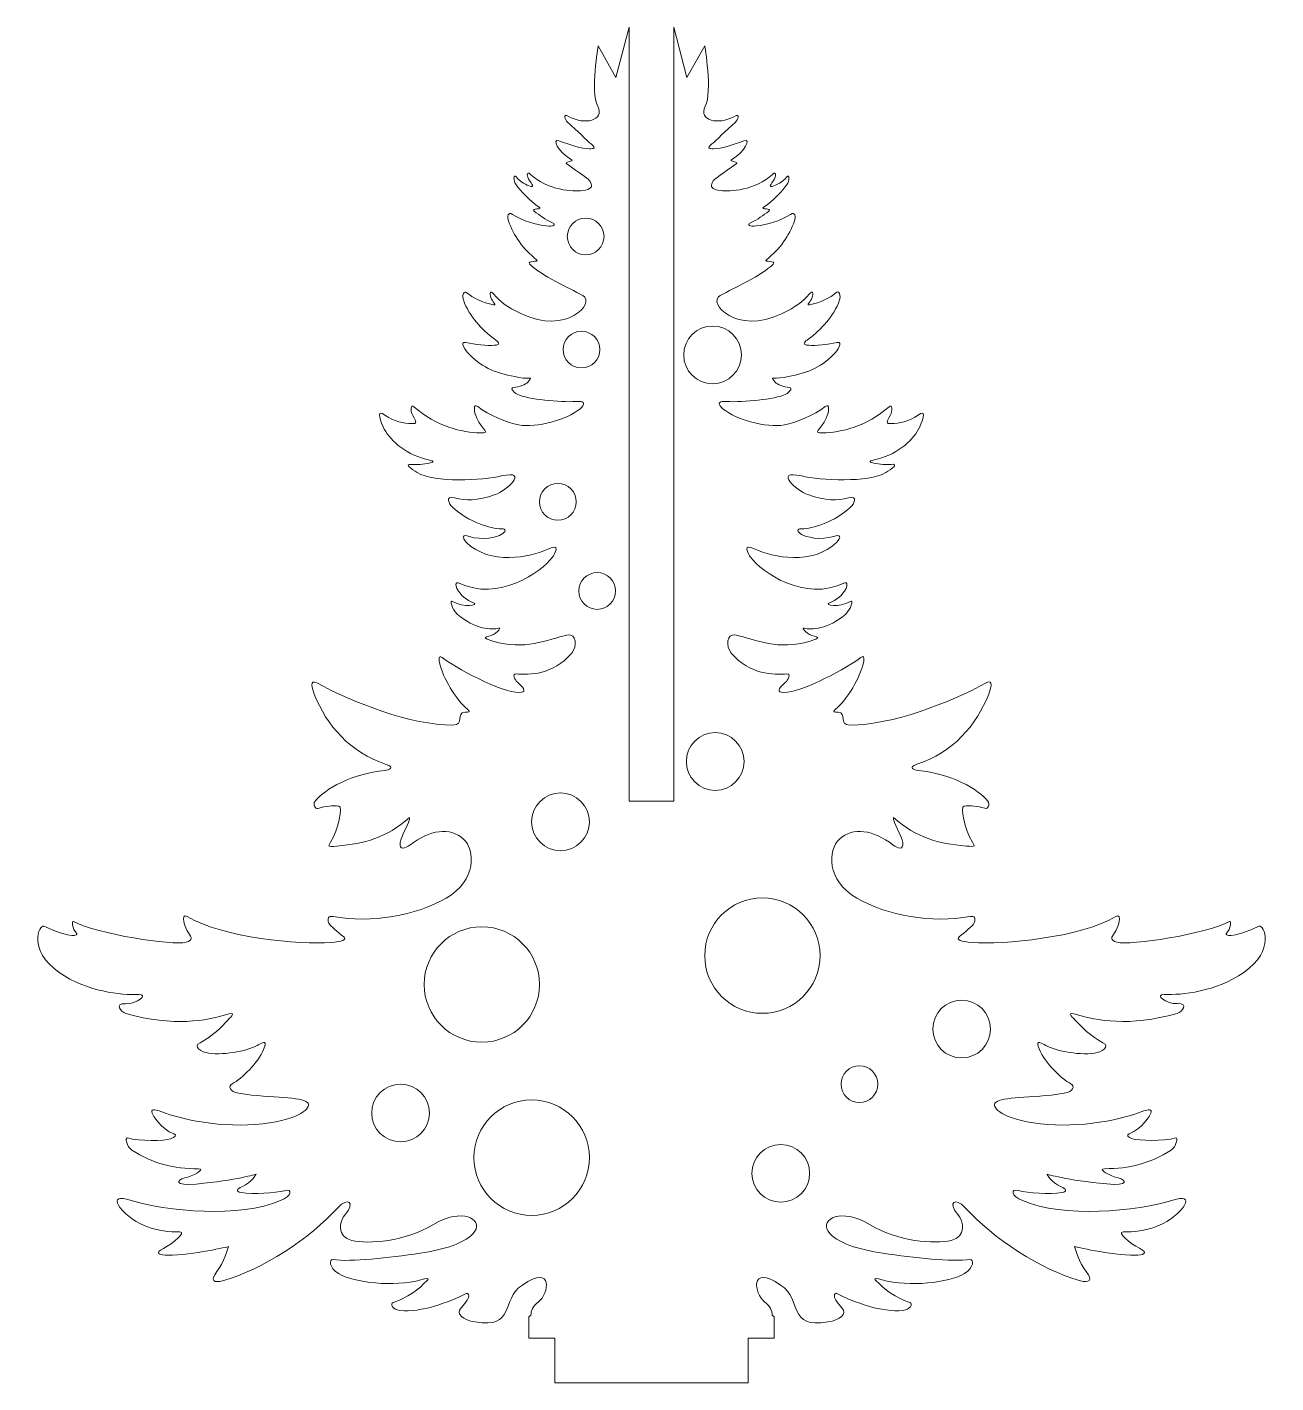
# Model space of a CAD drawing. Header units: millimetres. Extents: x -4.1 to 79.9, y -3.8 to 87.4.
import ezdxf

# ---------------------------------------------------------------- set-up
doc = ezdxf.new("R2010")
doc.units = ezdxf.units.MM
doc.linetypes.add('K5LT32768', pattern=[0])
doc.layers.add('WELDING', color=7, linetype='Continuous', true_color=0xffffff)

msp = doc.modelspace()

# ---------------------------------------------------------------- linework, layer by layer
at = {"layer": 'WELDING', "color": 7, "linetype": 'K5LT32768', "lineweight": 18}
for points, knots in [([(39.376, 87.384), (39.376, 87.384), (40.265, 83.999), (40.265, 83.999), (41.458, 86.118), (41.458, 86.118), (41.99, 83.06), (41.495, 82.069), (41, 81.078), (42.403, 80.79), (43.411, 81.361), (43.903, 81.64), (43.682, 81.131), (43.522, 80.992), (42.861, 80.415), (42.236, 79.767), (41.943, 79.525), (41.535, 79.188), (41.801, 79.212), (42.049, 79.21), (42.631, 79.203), (43.247, 79.444), (44.097, 79.743), (44.608, 79.922), (44.168, 79.016), (43.25, 78.458), (43.057, 78.341), (43.792, 78.347), (43.579, 78.195), (42.713, 77.576), (42.076, 77.177), (41.97, 76.956), (41.828, 76.656), (41.899, 76.472), (42.518, 76.39), (43.136, 76.309), (44.863, 76.405), (46.006, 77.483), (46.295, 77.756), (46.285, 77.347), (46.082, 77.071), (45.92, 76.851), (45.754, 76.611), (45.982, 76.673), (46.301, 76.76), (46.678, 76.946), (46.948, 77.29), (47.144, 77.54), (47.218, 77.094), (46.961, 76.748), (46.734, 76.442), (46.079, 75.695), (45.411, 75.267), (45.184, 75.122), (45.988, 75.204), (45.769, 75.02), (45.391, 74.701), (45.032, 74.474), (44.537, 74.231), (44.257, 74.093), (44.496, 73.962), (44.927, 74.014), (45.662, 74.104), (46.498, 74.334), (47.218, 74.787), (47.557, 75.001), (47.595, 74.64), (47.486, 74.329), (47.15, 73.375), (46.502, 72.444), (45.611, 71.746), (45.372, 71.559), (46.314, 71.706), (46.055, 71.445), (45.257, 70.642), (43.491, 69.891), (42.486, 69.331), (41.607, 68.84), (43.612, 66.661), (46.619, 68.107), (47.65, 68.603), (48.053, 68.926), (48.478, 69.42), (48.735, 69.72), (48.764, 69.492), (48.681, 69.2), (48.6, 68.915), (48.229, 68.657), (48.517, 68.715), (49.215, 68.854), (49.916, 69.168), (50.288, 69.528), (50.463, 69.697), (50.704, 69.426), (50.454, 68.831), (49.999, 67.742), (49.093, 66.881), (48.35, 66.343), (48.115, 66.172), (48.001, 66.027), (48.453, 65.989), (48.926, 65.95), (49.736, 66.043), (50.362, 66.174), (50.832, 66.272), (50.363, 65.614), (50.142, 65.389), (49.189, 64.418), (48.243, 64.09), (46.799, 63.834), (45.905, 63.675), (45.87, 63.937), (46.217, 63.496), (46.319, 63.366), (46.764, 63.18), (47.152, 63.148), (47.447, 63.124), (47.087, 62.75), (46.752, 62.629), (45.853, 62.302), (43.707, 62.144), (42.763, 62.217), (42.363, 62.248), (42.322, 62.016), (42.7, 61.705), (43.56, 60.997), (45.579, 60.413), (46.824, 60.639), (47.524, 60.766), (48.872, 61.308), (49.557, 61.871), (49.879, 62.135), (49.833, 61.505), (49.636, 61.1), (49.235, 60.277), (48.684, 60.069), (49.38, 60.095), (50.62, 60.14), (52.338, 60.508), (53.862, 61.862), (54.078, 62.053), (54.121, 61.629), (53.932, 61.27), (53.68, 60.793), (53.627, 60.72), (54.005, 60.728), (54.507, 60.738), (55.227, 60.859), (55.806, 61.298), (56.34, 61.702), (56.22, 61.155), (55.926, 60.516), (55.547, 59.691), (54.542, 58.716), (53.068, 58.342), (52.51, 58.199), (52.423, 58.162), (52.832, 58.067), (53.176, 57.987), (53.71, 57.954), (54.001, 57.985), (54.563, 58.042), (54.01, 57.655), (53.632, 57.428), (52.476, 56.734), (49.24, 56.916), (47.96, 57.206), (46.078, 57.631), (47.626, 56.209), (48.393, 55.948), (49.625, 55.527), (50.358, 55.538), (51.122, 55.733), (51.801, 55.907), (51.481, 55.309), (51.273, 55.114), (50.212, 54.12), (48.682, 53.63), (47.98, 53.65), (47.607, 53.661), (47.679, 53.46), (47.978, 53.271), (48.239, 53.106), (49.258, 52.842), (50.135, 53.144), (50.582, 53.298), (50.679, 53.096), (50.324, 52.741), (48.767, 51.179), (46.021, 51.726), (44.845, 52.289), (43.931, 52.727), (44.378, 51.966), (44.552, 51.728), (45.253, 50.771), (48.177, 48.698), (50.872, 50.017), (51.057, 50.108), (51.072, 49.851), (50.964, 49.634), (50.732, 49.171), (50.314, 48.864), (49.841, 48.676), (49.497, 48.539), (50.448, 48.293), (51.259, 48.771), (51.455, 48.887), (51.323, 48.262), (50.942, 47.923), (49.761, 46.872), (48.6, 46.844), (48.146, 46.967), (47.905, 47.033), (48.401, 46.495), (48.825, 46.423), (49.349, 46.333), (48.887, 46.207), (48.541, 46.099), (46.402, 45.435), (44.947, 46.217), (43.484, 46.513), (42.957, 46.62), (42.845, 45.764), (43.245, 45.296), (44.514, 43.81), (46.099, 43.825), (46.989, 43.898), (47.304, 43.924), (47.026, 43.443), (46.894, 43.332), (46.323, 42.855), (46.339, 42.654), (46.769, 42.647), (47.981, 42.628), (51.161, 44.366), (51.967, 45), (52.206, 45.188), (52.205, 44.883), (52.095, 44.488), (51.756, 43.277), (50.929, 42.112), (50.263, 41.529), (49.994, 41.293), (50.184, 41.323), (50.415, 41.316), (51.074, 41.295), (50.415, 40.45), (51.24, 40.45), (54.036, 40.45), (57.964, 41.958), (60.392, 43.291), (60.895, 43.568), (60.701, 42.878), (60.567, 42.541), (59.728, 40.424), (58.14, 38.603), (55.734, 37.815), (55.103, 37.609), (55.541, 37.428), (55.817, 37.403), (57.975, 37.204), (59.874, 36.146), (60.509, 35.346), (60.678, 35.132), (60.525, 34.789), (60.291, 34.858), (59.785, 35.007), (59.329, 35.055), (58.913, 35.006), (58.619, 34.972), (58.934, 33.477), (59.467, 32.572), (59.622, 32.309), (59.722, 32.26), (59.046, 32.319), (57.135, 32.488), (55.766, 32.849), (54.148, 34.24), (54.117, 33.942), (54.726, 32.998), (54.781, 32.551), (54.844, 32.04), (54.446, 32.142), (54.126, 32.389), (52.803, 33.409), (51.429, 33.627), (50.524, 32.793), (49.728, 32.059), (49.632, 30.007), (51.686, 28.818), (53.714, 27.644), (56.748, 27.117), (59.299, 27.585), (59.579, 27.636), (59.727, 27.467), (59.581, 27.147), (59.489, 26.947), (58.955, 26.52), (58.584, 26.224), (58.339, 26.029), (58.706, 25.897), (59.441, 25.841), (61.552, 25.683), (66.696, 26.156), (69.107, 27.575), (69.594, 27.862), (69.268, 26.793), (69.028, 26.477), (68.801, 26.179), (68.701, 25.983), (69.186, 25.855), (70.074, 25.621), (75.155, 26.387), (76.76, 27.256), (76.899, 27.331), (76.858, 26.776), (76.541, 26.438), (76.466, 26.358), (76.761, 26.013), (78.755, 26.931), (79.062, 27.072), (79.879, 25.331), (77.715, 23.82), (75.852, 22.519), (73.558, 22.299), (72.361, 22.341), (71.717, 22.363), (72.449, 21.695), (73.269, 21.723), (74.029, 21.75), (73.602, 21.173), (73.234, 21.067), (70.021, 20.144), (67.741, 20.604), (66.533, 20.979), (65.714, 21.233), (66.137, 20.881), (66.377, 20.62), (66.754, 20.211), (67.436, 19.498), (68.247, 19.097), (68.764, 18.842), (68.148, 18.457), (67.684, 18.394), (66.529, 18.235), (64.858, 18.601), (64.281, 18.972), (63.703, 19.343), (63.868, 18.923), (63.978, 18.645), (64.328, 17.76), (65.433, 16.675), (66.082, 16.341), (66.378, 16.189), (66.267, 15.794), (65.642, 15.696), (63.289, 15.328), (61.482, 15.499), (61.023, 15.08), (60.764, 14.844), (61.198, 14.077), (63.563, 13.707), (66.114, 13.307), (69.132, 13.766), (70.996, 14.514), (71.243, 14.613), (71.6, 14.649), (71.473, 14.362), (71.419, 14.241), (70.887, 13.284), (70.013, 12.973), (69.794, 12.895), (69.902, 12.751), (70.225, 12.638), (70.609, 12.503), (72.339, 12.459), (73.126, 12.693), (73.317, 12.75), (73.174, 12.093), (72.836, 11.878), (71.386, 10.957), (70.025, 10.631), (68.36, 10.625), (67.782, 10.623), (68.81, 10.115), (69.262, 10.002), (69.855, 9.855), (70.017, 9.452), (68.496, 9.598), (65.772, 9.86), (64.483, 10.254), (64.483, 10.254), (64.733, 9.713), (65.444, 9.411), (65.767, 9.273), (65.853, 9.083), (65.49, 9.026), (64.651, 8.893), (63.199, 8.983), (62.56, 9.15), (61.995, 9.299), (62.066, 8.801), (62.833, 8.48), (65.609, 7.316), (70.321, 7.697), (73.185, 8.571), (73.863, 8.778), (73.98, 8.445), (73.632, 8.019), (72.623, 6.781), (71.071, 6.349), (69.598, 6.376), (69.165, 6.384), (70.039, 5.602), (70.714, 5.272), (71.372, 4.951), (70.901, 4.796), (70.426, 4.804), (68.692, 4.832), (66.339, 5.386), (66.339, 5.386), (66.676, 4.228), (67.107, 3.712), (67.63, 3.085), (67.274, 2.936), (66.726, 3.089), (64.048, 3.834), (60.875, 5.921), (58.955, 8.026), (58.322, 8.721), (57.797, 8.36), (58.457, 7.576), (58.905, 7.044), (59.069, 6.054), (58.033, 5.809), (56.882, 5.536), (54.47, 5.723), (52.591, 6.862), (50.625, 8.053), (49.211, 7.206), (49.757, 6.426), (50.332, 5.605), (51.874, 5.187), (53.434, 4.948), (55.573, 4.62), (58.087, 4.351), (59.314, 4.515), (59.563, 4.548), (59.591, 3.985), (58.942, 3.588), (57.885, 2.94), (55.206, 2.659), (53.386, 3.158), (52.594, 3.375), (52.94, 3.135), (53.255, 2.833), (53.631, 2.472), (54.222, 1.994), (55.25, 1.628), (55.514, 1.534), (55.253, 1.143), (54.799, 1.096), (53.347, 0.944), (51.542, 1.638), (50.292, 2.25), (50.292, 2.25), (49.855, 2.136), (50.68, 1.27), (51.076, 0.854), (50.547, 0.454), (49.742, 0.321), (47.005, -0.133), (48.058, 1.801), (46.566, 2.806), (44.434, 4.241), (44.786, 2.196), (45.486, 1.672), (45.86, 1.392), (45.984, 1.075), (45.993, 0.789), (45.993, 0.789), (46.131, 0.676), (46.131, 0.676), (46.131, -0.775), (46.131, -0.775), (44.379, -0.775), (44.379, -0.775), (44.379, -3.775), (44.379, -3.775), (31.379, -3.775), (31.379, -3.775), (31.379, -0.775), (31.379, -0.775), (29.626, -0.775), (29.626, -0.775), (29.626, 0.675), (29.626, 0.675), (29.764, 0.788), (29.764, 0.788), (29.773, 1.075), (29.897, 1.392), (30.271, 1.671), (30.971, 2.195), (31.322, 4.241), (29.191, 2.805), (27.699, 1.8), (28.752, -0.134), (26.015, 0.32), (25.21, 0.453), (24.681, 0.853), (25.077, 1.269), (25.902, 2.135), (25.465, 2.25), (25.465, 2.25), (24.215, 1.637), (22.41, 0.943), (20.958, 1.095), (20.504, 1.142), (20.243, 1.533), (20.507, 1.627), (21.535, 1.993), (22.126, 2.471), (22.502, 2.832), (22.817, 3.134), (23.163, 3.374), (22.371, 3.157), (20.551, 2.658), (17.872, 2.939), (16.815, 3.587), (16.166, 3.984), (16.193, 4.546), (16.443, 4.513), (17.67, 4.35), (20.184, 4.618), (22.323, 4.947), (23.883, 5.186), (25.425, 5.605), (26, 6.425), (26.546, 7.205), (25.131, 8.053), (23.166, 6.861), (21.287, 5.722), (18.875, 5.535), (17.724, 5.807), (16.688, 6.053), (16.852, 7.043), (17.3, 7.575), (17.96, 8.358), (17.435, 8.719), (16.802, 8.024), (14.881, 5.919), (11.709, 3.832), (9.031, 3.087), (8.483, 2.934), (8.127, 3.083), (8.65, 3.71), (9.081, 4.226), (9.418, 5.384), (9.418, 5.384), (7.065, 4.83), (5.331, 4.802), (4.856, 4.794), (4.385, 4.949), (5.043, 5.27), (5.717, 5.6), (6.592, 6.382), (6.159, 6.374), (4.686, 6.347), (3.133, 6.779), (2.125, 8.017), (1.777, 8.443), (1.894, 8.775), (2.572, 8.569), (5.435, 7.695), (10.147, 7.315), (12.924, 8.478), (13.69, 8.799), (13.762, 9.298), (13.196, 9.149), (12.558, 8.981), (11.105, 8.891), (10.267, 9.024), (9.904, 9.082), (9.99, 9.272), (10.313, 9.409), (11.023, 9.711), (11.274, 10.252), (11.274, 10.252), (9.985, 9.858), (7.26, 9.596), (5.739, 9.45), (5.902, 9.853), (6.495, 10.001), (6.947, 10.113), (7.975, 10.621), (7.396, 10.623), (5.732, 10.629), (4.37, 10.955), (2.921, 11.876), (2.582, 12.091), (2.44, 12.748), (2.631, 12.691), (3.418, 12.457), (5.147, 12.501), (5.531, 12.636), (5.855, 12.749), (5.962, 12.893), (5.743, 12.971), (4.869, 13.282), (4.338, 14.239), (4.284, 14.36), (4.156, 14.647), (4.513, 14.611), (4.76, 14.512), (6.625, 13.764), (9.642, 13.306), (12.193, 13.705), (14.559, 14.076), (14.992, 14.842), (14.733, 15.079), (14.274, 15.498), (12.468, 15.327), (10.114, 15.695), (9.489, 15.792), (9.378, 16.187), (9.674, 16.34), (10.323, 16.673), (11.428, 17.758), (11.778, 18.643), (11.888, 18.921), (12.053, 19.342), (11.475, 18.97), (10.898, 18.599), (9.227, 18.233), (8.072, 18.392), (7.608, 18.456), (6.992, 18.84), (7.509, 19.095), (8.32, 19.496), (9.002, 20.209), (9.379, 20.618), (9.619, 20.879), (10.042, 21.231), (9.223, 20.977), (8.015, 20.602), (5.735, 20.142), (2.522, 21.065), (2.153, 21.171), (1.727, 21.747), (2.487, 21.721), (3.307, 21.693), (4.039, 22.361), (3.394, 22.338), (2.198, 22.297), (-0.096, 22.517), (-1.959, 23.818), (-4.123, 25.329), (-3.307, 27.07), (-2.999, 26.928), (-1.005, 26.011), (-0.71, 26.355), (-0.785, 26.435), (-1.102, 26.773), (-1.143, 27.329), (-1.005, 27.254), (0.6, 26.385), (5.682, 25.619), (6.569, 25.853), (7.054, 25.981), (6.955, 26.177), (6.728, 26.475), (6.487, 26.791), (6.161, 27.86), (6.648, 27.573), (9.059, 26.154), (14.204, 25.681), (16.314, 25.84), (17.049, 25.895), (17.416, 26.028), (17.171, 26.223), (16.8, 26.519), (16.267, 26.945), (16.175, 27.146), (16.028, 27.465), (16.176, 27.635), (16.456, 27.584), (19.007, 27.116), (22.042, 27.643), (24.069, 28.817), (26.124, 30.006), (26.027, 32.058), (25.232, 32.792), (24.326, 33.626), (22.952, 33.408), (21.629, 32.388), (21.309, 32.141), (20.911, 32.038), (20.974, 32.55), (21.029, 32.997), (21.638, 33.941), (21.607, 34.239), (19.989, 32.848), (18.62, 32.487), (16.709, 32.318), (16.033, 32.258), (16.133, 32.308), (16.288, 32.571), (16.821, 33.476), (17.136, 34.97), (16.843, 35.005), (16.426, 35.053), (15.97, 35.006), (15.464, 34.856), (15.23, 34.787), (15.077, 35.131), (15.246, 35.344), (15.881, 36.144), (17.78, 37.203), (19.938, 37.402), (20.214, 37.427), (20.652, 37.608), (20.021, 37.814), (17.615, 38.602), (16.026, 40.423), (15.187, 42.539), (15.053, 42.877), (14.86, 43.566), (15.363, 43.29), (17.791, 41.957), (21.719, 40.449), (24.515, 40.449), (25.34, 40.449), (24.68, 41.295), (25.34, 41.315), (25.57, 41.322), (25.761, 41.292), (25.492, 41.528), (24.826, 42.111), (23.998, 43.276), (23.66, 44.487), (23.549, 44.883), (23.549, 45.187), (23.788, 44.999), (24.593, 44.365), (27.773, 42.627), (28.986, 42.647), (29.416, 42.654), (29.431, 42.854), (28.86, 43.332), (28.728, 43.443), (28.45, 43.924), (28.766, 43.898), (29.655, 43.824), (31.24, 43.809), (32.51, 45.295), (32.91, 45.764), (32.797, 46.62), (32.27, 46.513), (30.807, 46.216), (29.353, 45.435), (27.214, 46.098), (26.868, 46.206), (26.406, 46.333), (26.929, 46.422), (27.353, 46.495), (27.849, 47.032), (27.608, 46.967), (27.154, 46.843), (25.993, 46.871), (24.812, 47.922), (24.431, 48.261), (24.299, 48.886), (24.495, 48.77), (25.306, 48.292), (26.257, 48.538), (25.914, 48.675), (25.44, 48.863), (25.022, 49.17), (24.79, 49.633), (24.682, 49.85), (24.697, 50.107), (24.882, 50.017), (27.577, 48.697), (30.501, 50.77), (31.202, 51.728), (31.376, 51.966), (31.823, 52.726), (30.909, 52.288), (29.734, 51.725), (26.987, 51.179), (25.429, 52.74), (25.075, 53.095), (25.172, 53.298), (25.619, 53.143), (26.496, 52.841), (27.515, 53.105), (27.776, 53.271), (28.075, 53.46), (28.147, 53.661), (27.773, 53.65), (27.072, 53.63), (25.542, 54.119), (24.481, 55.113), (24.272, 55.308), (23.953, 55.906), (24.631, 55.732), (25.395, 55.537), (26.128, 55.526), (27.361, 55.947), (28.128, 56.209), (29.676, 57.631), (27.794, 57.205), (26.513, 56.915), (23.278, 56.733), (22.121, 57.427), (21.743, 57.654), (21.191, 58.041), (21.752, 57.984), (22.044, 57.953), (22.578, 57.986), (22.921, 58.066), (23.331, 58.162), (23.244, 58.199), (22.685, 58.341), (21.211, 58.715), (20.207, 59.69), (19.828, 60.515), (19.534, 61.154), (19.414, 61.7), (19.947, 61.297), (20.526, 60.858), (21.246, 60.737), (21.749, 60.727), (22.127, 60.719), (22.073, 60.792), (21.822, 61.269), (21.632, 61.628), (21.676, 62.052), (21.891, 61.861), (23.415, 60.507), (25.133, 60.14), (26.373, 60.094), (27.069, 60.068), (26.519, 60.277), (26.118, 61.099), (25.921, 61.504), (25.874, 62.135), (26.196, 61.87), (26.881, 61.307), (28.23, 60.765), (28.929, 60.638), (30.174, 60.412), (32.193, 60.996), (33.053, 61.704), (33.431, 62.016), (33.39, 62.247), (32.99, 62.217), (32.046, 62.144), (29.9, 62.302), (29.001, 62.628), (28.667, 62.75), (28.307, 63.123), (28.601, 63.147), (28.989, 63.18), (29.434, 63.366), (29.536, 63.495), (29.884, 63.936), (29.848, 63.675), (28.954, 63.833), (27.511, 64.089), (26.564, 64.418), (25.611, 65.388), (25.39, 65.613), (24.921, 66.271), (25.391, 66.173), (26.018, 66.042), (26.827, 65.949), (27.3, 65.989), (27.752, 66.026), (27.638, 66.171), (27.403, 66.342), (26.66, 66.881), (25.754, 67.742), (25.299, 68.83), (25.049, 69.425), (25.29, 69.696), (25.465, 69.528), (25.837, 69.167), (26.538, 68.853), (27.235, 68.714), (27.524, 68.656), (27.153, 68.914), (27.072, 69.199), (26.989, 69.492), (27.018, 69.719), (27.275, 69.42), (27.7, 68.926), (28.103, 68.602), (29.134, 68.107), (32.141, 66.661), (34.146, 68.84), (33.267, 69.33), (32.262, 69.891), (30.495, 70.642), (29.698, 71.444), (29.439, 71.706), (30.38, 71.559), (30.142, 71.745), (29.251, 72.443), (28.603, 73.374), (28.267, 74.328), (28.157, 74.639), (28.195, 75.001), (28.535, 74.787), (29.255, 74.333), (30.09, 74.104), (30.825, 74.014), (31.256, 73.962), (31.495, 74.092), (31.216, 74.23), (30.721, 74.474), (30.362, 74.701), (29.984, 75.02), (29.765, 75.204), (30.569, 75.121), (30.342, 75.266), (29.674, 75.694), (29.019, 76.442), (28.792, 76.747), (28.535, 77.094), (28.609, 77.54), (28.805, 77.29), (29.074, 76.946), (29.452, 76.759), (29.771, 76.672), (29.998, 76.61), (29.833, 76.85), (29.67, 77.07), (29.467, 77.347), (29.458, 77.755), (29.746, 77.483), (30.889, 76.405), (32.617, 76.309), (33.235, 76.39), (33.853, 76.472), (33.925, 76.656), (33.782, 76.955), (33.677, 77.177), (33.039, 77.575), (32.174, 78.195), (31.96, 78.347), (32.695, 78.34), (32.502, 78.457), (31.585, 79.016), (31.144, 79.922), (31.655, 79.742), (32.506, 79.443), (33.121, 79.203), (33.704, 79.21), (33.951, 79.212), (34.217, 79.188), (33.81, 79.525), (33.517, 79.767), (32.892, 80.415), (32.231, 80.991), (32.071, 81.131), (31.849, 81.64), (32.341, 81.361), (33.349, 80.789), (34.752, 81.077), (34.257, 82.069), (33.762, 83.06), (34.294, 86.118), (34.294, 86.118), (35.487, 83.998), (35.487, 83.998), (36.376, 87.384), (36.376, 87.384), (36.377, 35.328), (36.377, 35.328), (39.378, 35.328), (39.378, 35.328), (39.376, 87.384), (39.376, 87.384)], [0, 0, 0, 0, 0.002985, 0.002985, 0.00597, 0.00597, 0.008955, 0.008955, 0.008955, 0.01194, 0.01194, 0.01194, 0.014925, 0.014925, 0.014925, 0.01791, 0.01791, 0.01791, 0.020896, 0.020896, 0.020896, 0.023881, 0.023881, 0.023881, 0.026866, 0.026866, 0.026866, 0.029851, 0.029851, 0.029851, 0.032836, 0.032836, 0.032836, 0.035821, 0.035821, 0.035821, 0.038806, 0.038806, 0.038806, 0.041791, 0.041791, 0.041791, 0.044776, 0.044776, 0.044776, 0.047761, 0.047761, 0.047761, 0.050746, 0.050746, 0.050746, 0.053731, 0.053731, 0.053731, 0.056716, 0.056716, 0.056716, 0.059701, 0.059701, 0.059701, 0.062687, 0.062687, 0.062687, 0.065672, 0.065672, 0.065672, 0.068657, 0.068657, 0.068657, 0.071642, 0.071642, 0.071642, 0.074627, 0.074627, 0.074627, 0.077612, 0.077612, 0.077612, 0.080597, 0.080597, 0.080597, 0.083582, 0.083582, 0.083582, 0.086567, 0.086567, 0.086567, 0.089552, 0.089552, 0.089552, 0.092537, 0.092537, 0.092537, 0.095522, 0.095522, 0.095522, 0.098507, 0.098507, 0.098507, 0.101493, 0.101493, 0.101493, 0.104478, 0.104478, 0.104478, 0.107463, 0.107463, 0.107463, 0.110448, 0.110448, 0.110448, 0.113433, 0.113433, 0.113433, 0.116418, 0.116418, 0.116418, 0.119403, 0.119403, 0.119403, 0.122388, 0.122388, 0.122388, 0.125373, 0.125373, 0.125373, 0.128358, 0.128358, 0.128358, 0.131343, 0.131343, 0.131343, 0.134328, 0.134328, 0.134328, 0.137313, 0.137313, 0.137313, 0.140299, 0.140299, 0.140299, 0.143284, 0.143284, 0.143284, 0.146269, 0.146269, 0.146269, 0.149254, 0.149254, 0.149254, 0.152239, 0.152239, 0.152239, 0.155224, 0.155224, 0.155224, 0.158209, 0.158209, 0.158209, 0.161194, 0.161194, 0.161194, 0.164179, 0.164179, 0.164179, 0.167164, 0.167164, 0.167164, 0.170149, 0.170149, 0.170149, 0.173134, 0.173134, 0.173134, 0.176119, 0.176119, 0.176119, 0.179104, 0.179104, 0.179104, 0.18209, 0.18209, 0.18209, 0.185075, 0.185075, 0.185075, 0.18806, 0.18806, 0.18806, 0.191045, 0.191045, 0.191045, 0.19403, 0.19403, 0.19403, 0.197015, 0.197015, 0.197015, 0.2, 0.2, 0.2, 0.202985, 0.202985, 0.202985, 0.20597, 0.20597, 0.20597, 0.208955, 0.208955, 0.208955, 0.21194, 0.21194, 0.21194, 0.214925, 0.214925, 0.214925, 0.21791, 0.21791, 0.21791, 0.220896, 0.220896, 0.220896, 0.223881, 0.223881, 0.223881, 0.226866, 0.226866, 0.226866, 0.229851, 0.229851, 0.229851, 0.232836, 0.232836, 0.232836, 0.235821, 0.235821, 0.235821, 0.238806, 0.238806, 0.238806, 0.241791, 0.241791, 0.241791, 0.244776, 0.244776, 0.244776, 0.247761, 0.247761, 0.247761, 0.250746, 0.250746, 0.250746, 0.253731, 0.253731, 0.253731, 0.256716, 0.256716, 0.256716, 0.259701, 0.259701, 0.259701, 0.262687, 0.262687, 0.262687, 0.265672, 0.265672, 0.265672, 0.268657, 0.268657, 0.268657, 0.271642, 0.271642, 0.271642, 0.274627, 0.274627, 0.274627, 0.277612, 0.277612, 0.277612, 0.280597, 0.280597, 0.280597, 0.283582, 0.283582, 0.283582, 0.286567, 0.286567, 0.286567, 0.289552, 0.289552, 0.289552, 0.292537, 0.292537, 0.292537, 0.295522, 0.295522, 0.295522, 0.298507, 0.298507, 0.298507, 0.301493, 0.301493, 0.301493, 0.304478, 0.304478, 0.304478, 0.307463, 0.307463, 0.307463, 0.310448, 0.310448, 0.310448, 0.313433, 0.313433, 0.313433, 0.316418, 0.316418, 0.316418, 0.319403, 0.319403, 0.319403, 0.322388, 0.322388, 0.322388, 0.325373, 0.325373, 0.325373, 0.328358, 0.328358, 0.328358, 0.331343, 0.331343, 0.331343, 0.334328, 0.334328, 0.334328, 0.337313, 0.337313, 0.337313, 0.340299, 0.340299, 0.340299, 0.343284, 0.343284, 0.343284, 0.346269, 0.346269, 0.346269, 0.349254, 0.349254, 0.349254, 0.352239, 0.352239, 0.352239, 0.355224, 0.355224, 0.355224, 0.358209, 0.358209, 0.358209, 0.361194, 0.361194, 0.361194, 0.364179, 0.364179, 0.364179, 0.367164, 0.367164, 0.367164, 0.370149, 0.370149, 0.370149, 0.373134, 0.373134, 0.373134, 0.376119, 0.376119, 0.376119, 0.379104, 0.379104, 0.379104, 0.38209, 0.38209, 0.38209, 0.385075, 0.385075, 0.385075, 0.38806, 0.38806, 0.38806, 0.391045, 0.391045, 0.39403, 0.39403, 0.39403, 0.397015, 0.397015, 0.397015, 0.4, 0.4, 0.4, 0.402985, 0.402985, 0.402985, 0.40597, 0.40597, 0.40597, 0.408955, 0.408955, 0.408955, 0.41194, 0.41194, 0.41194, 0.414925, 0.414925, 0.414925, 0.41791, 0.41791, 0.41791, 0.420896, 0.420896, 0.423881, 0.423881, 0.423881, 0.426866, 0.426866, 0.426866, 0.429851, 0.429851, 0.429851, 0.432836, 0.432836, 0.432836, 0.435821, 0.435821, 0.435821, 0.438806, 0.438806, 0.438806, 0.441791, 0.441791, 0.441791, 0.444776, 0.444776, 0.444776, 0.447761, 0.447761, 0.447761, 0.450746, 0.450746, 0.450746, 0.453731, 0.453731, 0.453731, 0.456716, 0.456716, 0.456716, 0.459701, 0.459701, 0.459701, 0.462687, 0.462687, 0.462687, 0.465672, 0.465672, 0.465672, 0.468657, 0.468657, 0.468657, 0.471642, 0.471642, 0.471642, 0.474627, 0.474627, 0.474627, 0.477612, 0.477612, 0.477612, 0.480597, 0.480597, 0.480597, 0.483582, 0.483582, 0.486567, 0.486567, 0.489552, 0.489552, 0.492537, 0.492537, 0.495522, 0.495522, 0.498507, 0.498507, 0.501493, 0.501493, 0.504478, 0.504478, 0.507463, 0.507463, 0.507463, 0.510448, 0.510448, 0.510448, 0.513433, 0.513433, 0.513433, 0.516418, 0.516418, 0.516418, 0.519403, 0.519403, 0.519403, 0.522388, 0.522388, 0.522388, 0.525373, 0.525373, 0.525373, 0.528358, 0.528358, 0.528358, 0.531343, 0.531343, 0.531343, 0.534328, 0.534328, 0.534328, 0.537313, 0.537313, 0.537313, 0.540299, 0.540299, 0.540299, 0.543284, 0.543284, 0.543284, 0.546269, 0.546269, 0.546269, 0.549254, 0.549254, 0.549254, 0.552239, 0.552239, 0.552239, 0.555224, 0.555224, 0.555224, 0.558209, 0.558209, 0.558209, 0.561194, 0.561194, 0.561194, 0.564179, 0.564179, 0.564179, 0.567164, 0.567164, 0.570149, 0.570149, 0.570149, 0.573134, 0.573134, 0.573134, 0.576119, 0.576119, 0.576119, 0.579104, 0.579104, 0.579104, 0.58209, 0.58209, 0.58209, 0.585075, 0.585075, 0.585075, 0.58806, 0.58806, 0.58806, 0.591045, 0.591045, 0.591045, 0.59403, 0.59403, 0.59403, 0.597015, 0.597015, 0.6, 0.6, 0.6, 0.602985, 0.602985, 0.602985, 0.60597, 0.60597, 0.60597, 0.608955, 0.608955, 0.608955, 0.61194, 0.61194, 0.61194, 0.614925, 0.614925, 0.614925, 0.61791, 0.61791, 0.61791, 0.620896, 0.620896, 0.620896, 0.623881, 0.623881, 0.623881, 0.626866, 0.626866, 0.626866, 0.629851, 0.629851, 0.629851, 0.632836, 0.632836, 0.632836, 0.635821, 0.635821, 0.635821, 0.638806, 0.638806, 0.638806, 0.641791, 0.641791, 0.641791, 0.644776, 0.644776, 0.644776, 0.647761, 0.647761, 0.647761, 0.650746, 0.650746, 0.650746, 0.653731, 0.653731, 0.653731, 0.656716, 0.656716, 0.656716, 0.659701, 0.659701, 0.659701, 0.662687, 0.662687, 0.662687, 0.665672, 0.665672, 0.665672, 0.668657, 0.668657, 0.668657, 0.671642, 0.671642, 0.671642, 0.674627, 0.674627, 0.674627, 0.677612, 0.677612, 0.677612, 0.680597, 0.680597, 0.680597, 0.683582, 0.683582, 0.683582, 0.686567, 0.686567, 0.686567, 0.689552, 0.689552, 0.689552, 0.692537, 0.692537, 0.692537, 0.695522, 0.695522, 0.695522, 0.698507, 0.698507, 0.698507, 0.701493, 0.701493, 0.701493, 0.704478, 0.704478, 0.704478, 0.707463, 0.707463, 0.707463, 0.710448, 0.710448, 0.710448, 0.713433, 0.713433, 0.713433, 0.716418, 0.716418, 0.716418, 0.719403, 0.719403, 0.719403, 0.722388, 0.722388, 0.722388, 0.725373, 0.725373, 0.725373, 0.728358, 0.728358, 0.728358, 0.731343, 0.731343, 0.731343, 0.734328, 0.734328, 0.734328, 0.737313, 0.737313, 0.737313, 0.740299, 0.740299, 0.740299, 0.743284, 0.743284, 0.743284, 0.746269, 0.746269, 0.746269, 0.749254, 0.749254, 0.749254, 0.752239, 0.752239, 0.752239, 0.755224, 0.755224, 0.755224, 0.758209, 0.758209, 0.758209, 0.761194, 0.761194, 0.761194, 0.764179, 0.764179, 0.764179, 0.767164, 0.767164, 0.767164, 0.770149, 0.770149, 0.770149, 0.773134, 0.773134, 0.773134, 0.776119, 0.776119, 0.776119, 0.779104, 0.779104, 0.779104, 0.78209, 0.78209, 0.78209, 0.785075, 0.785075, 0.785075, 0.78806, 0.78806, 0.78806, 0.791045, 0.791045, 0.791045, 0.79403, 0.79403, 0.79403, 0.797015, 0.797015, 0.797015, 0.8, 0.8, 0.8, 0.802985, 0.802985, 0.802985, 0.80597, 0.80597, 0.80597, 0.808955, 0.808955, 0.808955, 0.81194, 0.81194, 0.81194, 0.814925, 0.814925, 0.814925, 0.81791, 0.81791, 0.81791, 0.820896, 0.820896, 0.820896, 0.823881, 0.823881, 0.823881, 0.826866, 0.826866, 0.826866, 0.829851, 0.829851, 0.829851, 0.832836, 0.832836, 0.832836, 0.835821, 0.835821, 0.835821, 0.838806, 0.838806, 0.838806, 0.841791, 0.841791, 0.841791, 0.844776, 0.844776, 0.844776, 0.847761, 0.847761, 0.847761, 0.850746, 0.850746, 0.850746, 0.853731, 0.853731, 0.853731, 0.856716, 0.856716, 0.856716, 0.859701, 0.859701, 0.859701, 0.862687, 0.862687, 0.862687, 0.865672, 0.865672, 0.865672, 0.868657, 0.868657, 0.868657, 0.871642, 0.871642, 0.871642, 0.874627, 0.874627, 0.874627, 0.877612, 0.877612, 0.877612, 0.880597, 0.880597, 0.880597, 0.883582, 0.883582, 0.883582, 0.886567, 0.886567, 0.886567, 0.889552, 0.889552, 0.889552, 0.892537, 0.892537, 0.892537, 0.895522, 0.895522, 0.895522, 0.898507, 0.898507, 0.898507, 0.901493, 0.901493, 0.901493, 0.904478, 0.904478, 0.904478, 0.907463, 0.907463, 0.907463, 0.910448, 0.910448, 0.910448, 0.913433, 0.913433, 0.913433, 0.916418, 0.916418, 0.916418, 0.919403, 0.919403, 0.919403, 0.922388, 0.922388, 0.922388, 0.925373, 0.925373, 0.925373, 0.928358, 0.928358, 0.928358, 0.931343, 0.931343, 0.931343, 0.934328, 0.934328, 0.934328, 0.937313, 0.937313, 0.937313, 0.940299, 0.940299, 0.940299, 0.943284, 0.943284, 0.943284, 0.946269, 0.946269, 0.946269, 0.949254, 0.949254, 0.949254, 0.952239, 0.952239, 0.952239, 0.955224, 0.955224, 0.955224, 0.958209, 0.958209, 0.958209, 0.961194, 0.961194, 0.961194, 0.964179, 0.964179, 0.964179, 0.967164, 0.967164, 0.967164, 0.970149, 0.970149, 0.970149, 0.973134, 0.973134, 0.973134, 0.976119, 0.976119, 0.976119, 0.979104, 0.979104, 0.979104, 0.98209, 0.98209, 0.985075, 0.985075, 0.98806, 0.98806, 0.991045, 0.991045, 0.99403, 0.99403, 1, 1, 1, 1]), ([(33.449, 74.543), (34.131, 74.543), (34.684, 73.99), (34.684, 73.308), (34.684, 72.626), (34.131, 72.073), (32.767, 72.073), (32.214, 72.626), (32.214, 73.308), (32.214, 73.99), (32.767, 74.543), (33.449, 74.543)], [0, 0, 0, 0, 0.2, 0.2, 0.2, 0.4, 0.4, 0.6, 0.6, 0.6, 1, 1, 1, 1]), ([(33.167, 66.933), (33.849, 66.933), (34.401, 66.381), (34.401, 65.017), (33.849, 64.464), (32.485, 64.464), (31.932, 65.017), (31.932, 65.699), (31.932, 66.381), (32.485, 66.933), (33.167, 66.933)], [0, 0, 0, 0, 0.2, 0.2, 0.4, 0.4, 0.6, 0.6, 0.6, 1, 1, 1, 1]), ([(41.986, 67.286), (43.058, 67.286), (43.926, 66.418), (43.926, 64.275), (43.058, 63.406), (40.915, 63.406), (40.046, 64.275), (40.046, 65.346), (40.046, 66.418), (40.915, 67.286), (41.986, 67.286)], [0, 0, 0, 0, 0.2, 0.2, 0.4, 0.4, 0.6, 0.6, 0.6, 1, 1, 1, 1]), ([(31.579, 56.703), (32.261, 56.703), (32.814, 56.15), (32.814, 54.786), (32.261, 54.233), (30.898, 54.233), (30.345, 54.786), (30.345, 55.468), (30.345, 56.15), (30.898, 56.703), (31.579, 56.703)], [0, 0, 0, 0, 0.2, 0.2, 0.4, 0.4, 0.6, 0.6, 0.6, 1, 1, 1, 1]), ([(34.225, 50.706), (34.907, 50.706), (35.46, 50.153), (35.46, 48.789), (34.907, 48.236), (33.544, 48.236), (32.991, 48.789), (32.991, 49.471), (32.991, 50.153), (33.543, 50.706), (34.225, 50.706)], [0, 0, 0, 0, 0.2, 0.2, 0.4, 0.4, 0.6, 0.6, 0.6, 1, 1, 1, 1]), ([(42.163, 39.946), (43.235, 39.946), (44.104, 39.078), (44.104, 36.934), (43.235, 36.066), (42.164, 36.066), (41.092, 36.066), (40.223, 36.934), (40.223, 38.006), (40.223, 39.077), (41.092, 39.946), (42.163, 39.946)], [0, 0, 0, 0, 0.2, 0.2, 0.4, 0.4, 0.4, 0.6, 0.6, 0.6, 1, 1, 1, 1]), ([(31.756, 35.889), (32.828, 35.889), (33.697, 35.02), (33.697, 32.877), (32.828, 32.008), (30.685, 32.008), (29.816, 32.877), (29.816, 33.948), (29.816, 35.02), (30.685, 35.889), (31.756, 35.889)], [0, 0, 0, 0, 0.2, 0.2, 0.4, 0.4, 0.6, 0.6, 0.6, 1, 1, 1, 1]), ([(45.339, 28.834), (47.482, 28.834), (49.219, 27.097), (49.219, 22.81), (47.482, 21.073), (45.339, 21.073), (43.196, 21.073), (41.458, 22.81), (41.458, 24.953), (41.458, 27.096), (43.196, 28.834), (45.339, 28.834)], [0, 0, 0, 0, 0.2, 0.2, 0.4, 0.4, 0.4, 0.6, 0.6, 0.6, 1, 1, 1, 1]), ([(26.465, 26.893), (28.608, 26.893), (30.346, 25.156), (30.346, 23.013), (30.346, 20.869), (28.608, 19.132), (26.465, 19.132), (24.322, 19.132), (22.585, 20.869), (22.585, 23.012), (22.585, 25.155), (24.322, 26.893), (26.465, 26.893)], [0, 0, 0, 0, 0.2, 0.2, 0.2, 0.4, 0.4, 0.4, 0.6, 0.6, 0.6, 1, 1, 1, 1]), ([(58.744, 21.955), (59.816, 21.955), (60.685, 21.086), (60.685, 20.015), (60.685, 18.943), (59.816, 18.074), (57.673, 18.074), (56.804, 18.943), (56.804, 20.015), (56.804, 21.086), (57.673, 21.955), (58.744, 21.955)], [0, 0, 0, 0, 0.2, 0.2, 0.2, 0.4, 0.4, 0.6, 0.6, 0.6, 1, 1, 1, 1]), ([(51.865, 17.545), (52.547, 17.545), (53.1, 16.992), (53.1, 15.628), (52.547, 15.076), (51.184, 15.076), (50.631, 15.628), (50.631, 16.31), (50.631, 16.992), (51.183, 17.545), (51.865, 17.545)], [0, 0, 0, 0, 0.2, 0.2, 0.4, 0.4, 0.6, 0.6, 0.6, 1, 1, 1, 1]), ([(20.997, 16.309), (22.069, 16.309), (22.938, 15.441), (22.938, 13.298), (22.069, 12.429), (20.997, 12.429), (19.926, 12.429), (19.057, 13.298), (19.057, 14.369), (19.057, 15.441), (19.926, 16.309), (20.997, 16.309)], [0, 0, 0, 0, 0.2, 0.2, 0.4, 0.4, 0.4, 0.6, 0.6, 0.6, 1, 1, 1, 1]), ([(29.817, 15.251), (31.96, 15.251), (33.697, 13.514), (33.698, 11.371), (33.698, 9.228), (31.96, 7.49), (29.817, 7.49), (27.674, 7.49), (25.937, 9.228), (25.937, 11.371), (25.936, 13.514), (27.674, 15.251), (29.817, 15.251)], [0, 0, 0, 0, 0.2, 0.2, 0.2, 0.4, 0.4, 0.4, 0.6, 0.6, 0.6, 1, 1, 1, 1]), ([(46.574, 12.253), (47.645, 12.253), (48.514, 11.384), (48.514, 9.241), (47.645, 8.373), (46.574, 8.373), (45.503, 8.373), (44.634, 9.241), (44.634, 10.313), (44.634, 11.384), (45.502, 12.253), (46.574, 12.253)], [0, 0, 0, 0, 0.2, 0.2, 0.4, 0.4, 0.4, 0.6, 0.6, 0.6, 1, 1, 1, 1])]:
    msp.add_open_spline(points, degree=3, knots=knots, dxfattribs=at)

doc.saveas('drawing.dxf')
